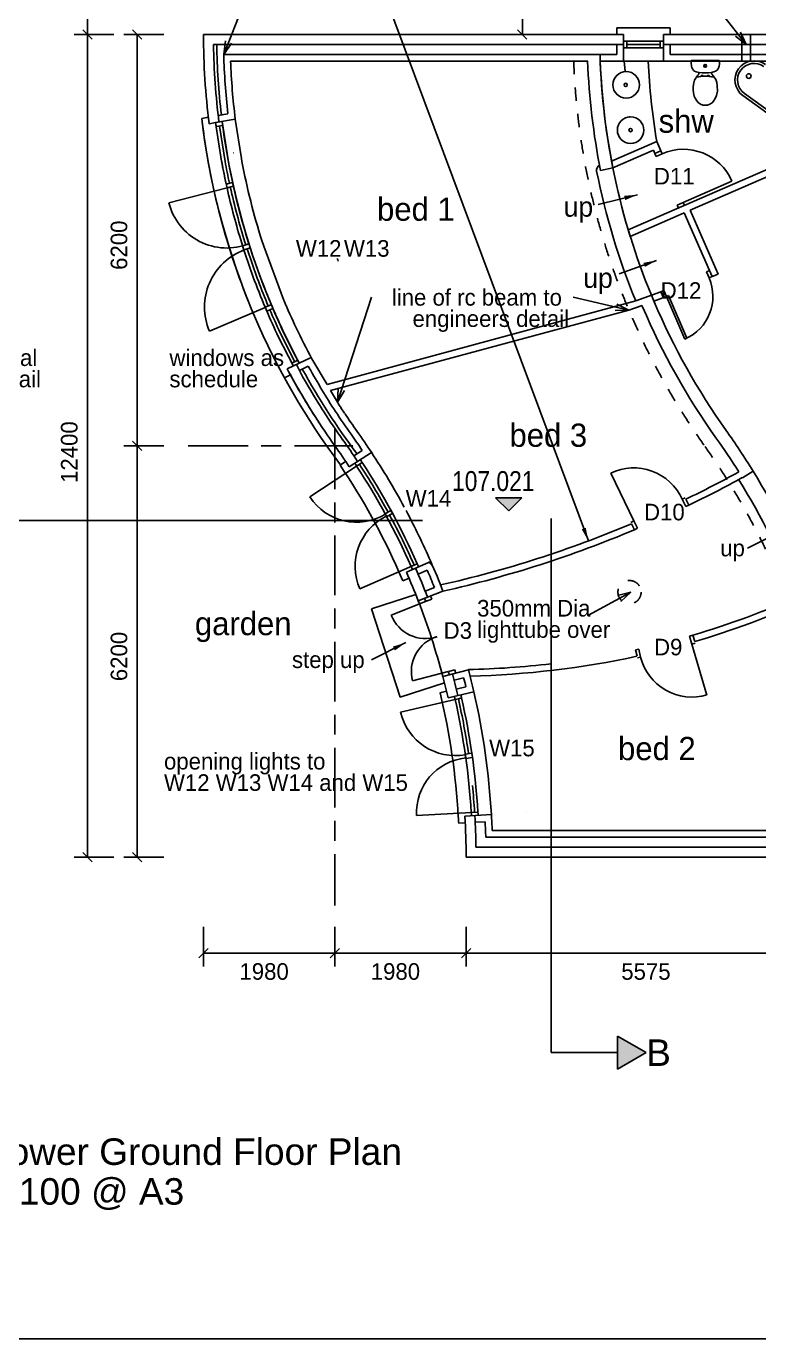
# Model space of a CAD drawing. Header units: millimetres. Extents: x -31195 to 21067, y -14865 to 15436.
# Drawn here: x -13255 to -2209, y -14865 to 4922 of the extents above; entities that cross this region are included whole.
import ezdxf

# ---------------------------------------------------------------- set-up
doc = ezdxf.new("R2010")
doc.units = ezdxf.units.MM
for name, pattern in [('CENTER', [16, 9, -2, 3, -2]), ('DOT', [16, 4, -4, 4, -4]), ('HIDDEN', [16, 2, -2, 2, -2, 2, -2, 2, -2])]:
    doc.linetypes.add(name, pattern=pattern)
for name, color, linetype, true_color in [('00_-_ELEVATIONS', 7, 'Continuous', 0xffffff), ('1', 7, 'Continuous', 0xffffff), ('NEW_LGF', 7, 'Continuous', 0xffffff), ('SANITARY', 7, 'Continuous', 0xffffff)]:
    doc.layers.add(name, color=color, linetype=linetype, true_color=true_color)
doc.styles.add('ARIAL', font='ARIAL.TTF', dxfattribs={"height": 0.2})
doc.styles.add('ARIALN', font='ARIALN.TTF', dxfattribs={"height": 0.2})
doc.dimstyles.new('ISO-25', dxfattribs={"dimtxt": 2.5, "dimasz": 2.5, "dimexe": 1.25, "dimexo": 0.625, "dimtad": 1, "dimtxsty": 'Standard', "dimcen": 2.5, "dimadec": 0, "dimazin": 0, "dimtfac": 1, "dimtmove": 0, "dimatfit": 3, "dimfxl": 1, "dimarcsym": 0})

# ---------------------------------------------------------------- blocks, each defined once
blk = doc.blocks.new('4D7E661E')
at = {"layer": '00_-_ELEVATIONS', "linetype": 'Continuous', "ltscale": 100}
blk.add_hatch(color=15, dxfattribs=at).paths.add_polyline_path([(776, 200), (1176, 200), (976, 0)])
at = {"layer": '00_-_ELEVATIONS', "color": 2, "linetype": 'Continuous', "ltscale": 100}
for p, q in [((776, 200), (976, 0)), ((1176, 200), (776, 200)), ((976, 0), (1176, 200))]:
    blk.add_line(p, q, dxfattribs=at)
at = {"layer": '00_-_ELEVATIONS', "color": 15, "linetype": 'Continuous', "ltscale": 100, "style": 'ARIALN'}
blk.add_text('107.021', height=300, rotation=359.9494, dxfattribs=at).set_placement((122, 301))
at = {"layer": '00_-_ELEVATIONS'}
blk.add_attdef('Sfb', (0, 0), '', height=1, dxfattribs=at)
blk = doc.blocks.new('0E41D009')
at = {"layer": 'NEW_LGF', "color": 1, "linetype": 'Continuous', "ltscale": 100}
blk.add_line((423, 0), (6975, 0), dxfattribs=at)
at = {"layer": 'NEW_LGF'}
blk.add_attdef('Sfb', (0, 0), '', height=1, dxfattribs=at)
blk = doc.blocks.new('FD3DCC41')
at = {"layer": 'NEW_LGF', "linetype": 'Continuous', "ltscale": 100}
for points in [[(5737, 18426), (5737, 18926), (6170, 18676)], [(1000, 126), (1000, 626), (1433, 376)]]:
    blk.add_hatch(color=15, dxfattribs=at).paths.add_polyline_path(points)
at = {"layer": 'NEW_LGF', "color": 1, "linetype": 'Continuous', "ltscale": 100}
for p, q in [((6170, 18676), (5737, 18926)), ((5737, 18926), (5737, 18426)), ((4737, 18676), (5737, 18676)), ((4737, 8398), (4737, 18676)), ((5737, 18426), (6170, 18676)), ((0, 376), (0, 8431)), ((1433, 376), (1000, 626)), ((1000, 626), (1000, 126)), ((0, 376), (1000, 376)), ((1000, 126), (1433, 376))]:
    blk.add_line(p, q, dxfattribs=at)
at = {"layer": 'NEW_LGF', "color": 15, "linetype": 'Continuous', "ltscale": 100, "style": 'ARIAL'}
for p in [(6170, 18476), (1433, 176)]:
    blk.add_text('B', height=400, rotation=359.9494, dxfattribs=at).set_placement(p)
blk = doc.blocks.new('2E69A97A')
at = {"layer": 'NEW_LGF', "color": 2, "linetype": 'Continuous', "ltscale": 100}
for p, q in [((0, 0), (27, 204)), ((120, 168), (0, 0))]:
    blk.add_line(p, q, dxfattribs=at)
at = {"layer": 'NEW_LGF'}
blk.add_attdef('Sfb', (0, 0), '', height=1, dxfattribs=at)
blk = doc.blocks.new('CE904E3C')
at = {"layer": 'NEW_LGF', "color": 2, "linetype": 'Continuous', "ltscale": 100}
for p, q in [((800, 14250), (200, 14250)), ((400, 1850), (400, 14250)), ((400, 8050), (400, 14250)), ((1550, 14250), (950, 14250)), ((1150, 11150), (1150, 14250)), ((1150, 14250), (1150, 8050)), ((1150, 11150), (1150, 8050)), ((400, 8050), (400, 1850)), ((1550, 8050), (950, 8050)), ((1550, 8050), (950, 8050)), ((1150, 4950), (1150, 8050)), ((1150, 8050), (1150, 1850)), ((1150, 4950), (1150, 1850)), ((800, 1850), (200, 1850)), ((1550, 1850), (950, 1850)), ((2150, 800), (2150, 200)), ((4130, 800), (4130, 200)), ((4130, 800), (4130, 200)), ((6110, 800), (6110, 200)), ((6110, 800), (6110, 200)), ((4130, 400), (2150, 400)), ((3140, 400), (2150, 400)), ((3140, 400), (4130, 400)), ((6110, 400), (4130, 400)), ((5120, 400), (4130, 400)), ((5120, 400), (6110, 400)), ((8898, 400), (6110, 400)), ((6110, 400), (11685, 400)), ((8898, 400), (11685, 400))]:
    blk.add_line(p, q, dxfattribs=at)
at = {"layer": 'NEW_LGF', "color": 4, "linetype": 'Continuous', "ltscale": 100}
for p, q in [((329, 14321), (471, 14179)), ((1079, 14321), (1221, 14179)), ((1221, 7979), (1079, 8121)), ((471, 1779), (329, 1921)), ((1221, 1779), (1079, 1921)), ((2079, 329), (2221, 471)), ((4201, 471), (4059, 329)), ((4059, 329), (4201, 471)), ((6181, 471), (6039, 329)), ((6039, 329), (6181, 471))]:
    blk.add_line(p, q, dxfattribs=at)
at = {"layer": 'NEW_LGF', "color": 1, "linetype": 'CENTER', "ltscale": 100}
for p, q in [((4130, 8296), (4130, 1121)), ((1921, 8050), (4403, 8050))]:
    blk.add_line(p, q, dxfattribs=at)
at = {"layer": 'NEW_LGF', "color": 3, "linetype": 'Continuous', "ltscale": 100}
for s, p in [('6200', (1000, 10702)), ('12400', (250, 7490)), ('6200', (1000, 4502))]:
    blk.add_text(s, height=250, rotation=90, dxfattribs=at).set_placement(p)
for s, p in [('1980', (2692, 0)), ('1980', (4672, 0)), ('5575', (8450, 0))]:
    blk.add_text(s, height=250, dxfattribs=at).set_placement(p)
at = {"layer": 'NEW_LGF'}
blk.add_attdef('Sfb', (0, 0), '', height=1, dxfattribs=at)
blk = doc.blocks.new('8F75C340')
at = {"layer": 'NEW_LGF', "color": 2, "linetype": 'Continuous', "ltscale": 100}
for p, q in [((0, 88), (200, 139)), ((200, 139), (47, 0))]:
    blk.add_line(p, q, dxfattribs=at)
at = {"layer": 'NEW_LGF'}
blk.add_attdef('Sfb', (0, 0), '', height=1, dxfattribs=at)
blk = doc.blocks.new('3EC2DB60')
at = {"layer": 'NEW_LGF', "color": 2, "linetype": 'Continuous', "ltscale": 100}
for p, q in [((20, 825), (40, 779)), ((40, 779), (132, 819)), ((132, 819), (112, 865)), ((360, 46), (451, 86)), ((379, 0), (360, 46)), ((451, 86), (471, 40))]:
    blk.add_line(p, q, dxfattribs=at)
at = {"layer": 'NEW_LGF', "color": 4, "linetype": 'Continuous', "ltscale": 100}
blk.add_line((1185, 405), (451, 86), dxfattribs=at)
at = {"layer": 'NEW_LGF', "color": 2, "linetype": 'Continuous', "ltscale": 100}
blk.add_arc((451, 86), 800, 23.5449, 113.5449, dxfattribs=at)
blk.add_arc((451, 86), 800, 23.5449, 113.5449, dxfattribs=at)
at = {"layer": 'NEW_LGF'}
for tag in ['PAT_NAME', 'Floor', 'Part_Number', 'Description', 'Manufacturer', 'Quantity', 'Width', 'Width_FORMULA', 'Symbol_Path', 'Opening_height', 'TYPE', 'Arch_group', 'Group', 'Sfb', 'Height', 'Ht1', 'PREFIX', 'IDENTIFIER', 'SOLID_PEN', 'CAVITY_PEN', 'OUTER_LEAF', 'CAVITY', 'INNER_LEAF', 'REVEAL', 'GABLE_ANG', 'GABLE_LEN', 'Return_type']:
    blk.add_attdef(tag, (0, 0), '', height=1, dxfattribs=at)
blk = doc.blocks.new('3E57DA46')
at = {"layer": 'NEW_LGF', "color": 2, "linetype": 'Continuous', "ltscale": 100}
for p, q in [((0, 400), (0, 500)), ((0, 500), (800, 500)), ((800, 500), (800, 400)), ((100, 300), (150, 300)), ((150, 200), (100, 200)), ((150, 300), (150, 200)), ((150, 250), (650, 250)), ((700, 300), (650, 300)), ((650, 300), (650, 200)), ((650, 200), (700, 200)), ((100, 0), (700, 0))]:
    blk.add_line(p, q, dxfattribs=at)
at = {"layer": 'NEW_LGF', "color": 1, "linetype": 'Continuous', "ltscale": 100}
for p, q in [((150, 300), (650, 300)), ((150, 200), (650, 200))]:
    blk.add_line(p, q, dxfattribs=at)
at = {"layer": 'NEW_LGF'}
for tag in ['PAT_NAME', 'Group', 'Floor', 'Sfb', 'Part_Number', 'Description', 'Manufacturer', 'Quantity', 'Width', 'Width_FORMULA', 'Height', 'Symbol_Path', 'Opening_height', 'Return_type', 'TYPE', 'PREFIX', 'IDENTIFIER', 'NUMBER', 'OUTER_LEAF', 'CAVITY', 'INNER_LEAF', 'Arch_group']:
    blk.add_attdef(tag, (0, 0), '', height=1, dxfattribs=at)
blk = doc.blocks.new('2FFCC2E1')
at = {"layer": 'NEW_LGF', "color": 4, "linetype": 'Continuous', "ltscale": 100}
for p, q in [((520, 1198), (0, 994)), ((861, 142), (321, 0))]:
    blk.add_line(p, q, dxfattribs=at)
at = {"layer": 'NEW_LGF', "color": 2, "linetype": 'Continuous', "ltscale": 100}
for p, q in [((520, 1198), (613, 1235)), ((862, 143), (959, 167))]:
    blk.add_line(p, q, dxfattribs=at)
for centre, radius, start, end in [((-9566, -2654), 10696, 14.7489, 21.1732), ((-9566, -2654), 10696, 14.7489, 21.1732), ((-8585, -2338), 9768, 21.2251, 21.5184), ((-8585, -2338), 9768, 21.2251, 21.5184), ((-8585, -2338), 9868, 21.2281, 21.5149), ((-8585, -2338), 9868, 21.2281, 21.5149), ((520, 1198), 559, 201.5184, 287.8736), ((520, 1198), 559, 201.5184, 287.8736), ((862, 139), 558, 107.8736, 194.3755), ((862, 139), 558, 107.8736, 194.3755), ((-8587, -2331), 9768, 14.3755, 14.6688), ((-8587, -2331), 9768, 14.3755, 14.6688), ((-8587, -2331), 9868, 14.3793, 14.6658), ((-8587, -2331), 9868, 14.3793, 14.6658)]:
    blk.add_arc(centre, radius, start, end, dxfattribs=at)
at = {"layer": 'NEW_LGF'}
blk.add_attdef('Sfb', (0, 0), '', height=1, dxfattribs=at)
blk = doc.blocks.new('795BAB9C')
at = {"layer": 'NEW_LGF', "color": 2, "linetype": 'HIDDEN', "ltscale": 100}
blk.add_circle((175, 175), 175, dxfattribs=at)
blk.add_arc((175, 175), 175, 0, 0, dxfattribs=at)
at = {"layer": 'NEW_LGF'}
blk.add_attdef('Sfb', (0, 0), '', height=1, dxfattribs=at)
blk = doc.blocks.new('0ABFCDF9')
at = {"layer": 'NEW_LGF', "color": 1, "linetype": 'Continuous', "ltscale": 100}
for radius, start, end in [(10596, 203.157, 205.4429), (10596, 203.157, 205.4429), (10496, 203.1595, 205.443), (10496, 203.1595, 205.443)]:
    blk.add_arc((9742, 5758), radius, start, end, dxfattribs=at)
at = {"layer": 'NEW_LGF', "color": 2, "linetype": 'Continuous', "ltscale": 100}
for radius, start, end in [(10296, 202.8866, 205.4432), (10296, 202.8866, 205.4432), (10696, 208.3413, 212.5726), (10696, 208.3413, 212.5726), (10546, 208.8846, 212.301), (10546, 208.8846, 212.301)]:
    blk.add_arc((9742, 5758), radius, start, end, dxfattribs=at)
at = {"layer": 'NEW_LGF'}
blk.add_attdef('Sfb', (0, 0), '', height=1, dxfattribs=at)
blk = doc.blocks.new('41D1A317')
at = {"layer": 'NEW_LGF', "color": 1, "linetype": 'Continuous', "ltscale": 100}
for p, q in [((21986, 21192), (20918, 18480)), ((28438, 19080), (28798, 18630)), ((26417, 10029), (27057, 10374))]:
    blk.add_line(p, q, dxfattribs=at)
at = {"layer": 'NEW_LGF', "color": 3, "linetype": 'Continuous', "ltscale": 100}
blk.add_line((28818, 11039), (29387, 11322), dxfattribs=at)
at = {"layer": 'NEW_LGF', "color": 15, "linetype": 'Continuous', "ltscale": 100}
for s, height, p in [('shw', 350, (27476, 17300)), ('bed 1', 350, (23230, 15973)), ('up', 300, (26043, 16034)), ('up', 300, (26339, 14961)), ('landscape and external', 250, (14649, 13783)), ('windows as', 250, (20099, 13783)), ('levels to separate detail', 250, (14649, 13462)), ('schedule', 250, (20099, 13462)), ('bed 3', 350, (25227, 12565)), ('up', 250, (28405, 10914)), ('garden', 350, (20483, 9725)), ('350mm Dia', 250, (24739, 10006)), ('lighttube over', 250, (24739, 9685)), ('bed 2', 350, (26864, 7841)), ('opening lights to', 250, (20017, 7700)), ('W12 W13 W14 and W15', 250, (20017, 7378))]:
    blk.add_text(s, height=height, dxfattribs=at).set_placement(p)
at = {"layer": 'NEW_LGF'}
blk.add_attdef('Sfb', (0, 0), '', height=1, dxfattribs=at)
blk = doc.blocks.new('070C3A15')
at = {"layer": 'NEW_LGF', "color": 2, "linetype": 'Continuous', "ltscale": 100}
for p, q in [((0, 0), (27, 204)), ((120, 168), (0, 0))]:
    blk.add_line(p, q, dxfattribs=at)
at = {"layer": 'NEW_LGF'}
blk.add_attdef('Sfb', (0, 0), '', height=1, dxfattribs=at)
blk = doc.blocks.new('11B1175A')
at = {"layer": 'NEW_LGF', "color": 2, "linetype": 'Continuous', "ltscale": 100}
blk.add_line((0, 0), (48, 14), dxfattribs=at)
at = {"layer": 'NEW_LGF'}
blk.add_attdef('Sfb', (0, 0), '', height=1, dxfattribs=at)
blk = doc.blocks.new('CAC6446B')
at = {"layer": 'NEW_LGF', "color": 2, "linetype": 'Continuous', "ltscale": 100}
for p, q in [((27, 1559), (111, 1613)), ((849, 46), (941, 86))]:
    blk.add_line(p, q, dxfattribs=at)
for radius, start, end in [(10796, 33.0885, 33.3539), (10796, 33.0885, 33.3539), (10846, 28.6471, 33.0885), (10846, 28.6471, 33.0885), (10896, 33.0885, 33.3539), (10896, 33.0885, 33.3539), (11096, 28.3859, 33.3539), (11096, 28.3859, 33.3539), (10846, 23.9415, 28.383), (10846, 23.9415, 28.383), (11096, 23.6762, 28.0777), (11096, 23.6762, 28.0777), (10696, 28.3056, 28.4164), (10696, 28.3056, 28.4164), (10796, 23.6762, 23.9415), (10796, 23.6762, 23.9415), (10896, 23.6762, 23.9415), (10896, 23.6762, 23.9415)]:
    blk.add_arc((-9018, -4335), radius, start, end, dxfattribs=at)
at = {"layer": 'NEW_LGF', "color": 1, "linetype": 'Continuous', "ltscale": 100}
for radius in [10896, 10896, 10796, 10796]:
    blk.add_arc((-9018, -4335), radius, 23.9415, 33.0885, dxfattribs=at)
at = {"layer": 'NEW_LGF'}
blk.add_attdef('Sfb', (0, 0), '', height=1, dxfattribs=at)
blk = doc.blocks.new('7B7AF237')
at = {"layer": '1', "color": 9, "linetype": 'Continuous', "ltscale": 100}
for p, q in [((1973, 8780), (1973, 7687)), ((800, 8393), (200, 8393)), ((400, 4196), (400, 8393)), ((400, 8393), (400, 0)), ((1348, 8393), (2609, 8393)), ((1973, 7793), (1973, 7193)), ((2150, 6993), (2150, 7593)), ((1690, 7393), (1973, 7393)), ((2150, 7393), (1973, 7393)), ((2433, 7393), (2150, 7393)), ((400, 4196), (400, 0)), ((2150, 3718), (2150, 4318)), ((5958, 3718), (5958, 4318)), ((5958, 4118), (2150, 4118)), ((4054, 4118), (2150, 4118)), ((4054, 4118), (5958, 4118)), ((6558, 3118), (7158, 3118)), ((6958, 0), (6958, 3118)), ((6958, 1559), (6958, 3118)), ((6958, 1559), (6958, 0)), ((6558, 0), (7158, 0)), ((800, 0), (200, 0))]:
    blk.add_line(p, q, dxfattribs=at)
at = {"layer": '1', "color": 4, "linetype": 'Continuous', "ltscale": 100}
for p, q in [((329, 8464), (471, 8322)), ((2044, 7464), (1902, 7322)), ((2079, 7322), (2221, 7464)), ((2079, 4047), (2221, 4188)), ((6028, 4188), (5887, 4047)), ((6887, 3188), (7028, 3047)), ((471, -71), (329, 71)), ((7028, -71), (6887, 71))]:
    blk.add_line(p, q, dxfattribs=at)
at = {"layer": '1', "color": 9, "linetype": 'Continuous', "ltscale": 100}
for s, p in [('R17107', (607, 8518)), ('177', (1220, 7518)), ('3808', (3606, 4268))]:
    blk.add_text(s, height=250, dxfattribs=at).set_placement(p)
for s, p in [('8393', (250, 3748)), ('3118', (7358, 1686))]:
    blk.add_text(s, height=250, rotation=90, dxfattribs=at).set_placement(p)
blk = doc.blocks.new('3A1BD571')
at = {"layer": 'NEW_LGF', "color": 2, "linetype": 'Continuous', "ltscale": 100}
for radius in [11096, 11096, 10846, 10846]:
    blk.add_arc((-9235, -3934), radius, 21.2685, 31.6241, dxfattribs=at)
at = {"layer": 'NEW_LGF'}
blk.add_attdef('Sfb', (0, 0), '', height=1, dxfattribs=at)
blk = doc.blocks.new('9B850846')
at = {"layer": 'NEW_LGF', "color": 2, "linetype": 'Continuous', "ltscale": 100}
for centre, radius, start, end in [((85, 1971), 85, 118.1453, 191.263), ((85, 1971), 85, 118.1453, 191.263), ((10345, 4014), 10546, 191.263, 202.3748), ((10345, 4014), 10546, 191.263, 202.3748)]:
    blk.add_arc(centre, radius, start, end, dxfattribs=at)
at = {"layer": 'NEW_LGF'}
blk.add_attdef('Sfb', (0, 0), '', height=1, dxfattribs=at)
blk = doc.blocks.new('D499FC7E')
at = {"layer": 'NEW_LGF', "color": 2, "linetype": 'Continuous', "ltscale": 100}
for centre, radius, start, end in [((10496, 2675), 10596, 187.8755, 187.9483), ((10496, 2675), 10596, 187.8755, 187.9483), ((10423, 3131), 10546, 190.4475, 192.2679), ((10423, 3131), 10546, 190.4475, 192.2679), ((10423, 3131), 10296, 190.7257, 197.5423), ((10423, 3131), 10296, 190.7257, 197.5423), ((10423, 3131), 10546, 192.5941, 197.2706), ((10423, 3131), 10546, 192.5941, 197.2706)]:
    blk.add_arc(centre, radius, start, end, dxfattribs=at)
at = {"layer": 'NEW_LGF', "color": 1, "linetype": 'Continuous', "ltscale": 100}
for radius, start, end in [(10596, 190.3746, 190.4474), (10596, 190.3746, 190.4474), (10596, 190.7178, 192.6023), (10596, 190.7178, 192.6023), (10496, 190.7204, 193.9518), (10496, 190.7204, 193.9518), (10496, 194.2715, 195.3106), (10496, 194.2715, 195.3106), (10496, 195.584, 197.2693), (10496, 195.584, 197.2693)]:
    blk.add_arc((10423, 3131), radius, start, end, dxfattribs=at)
at = {"layer": 'NEW_LGF'}
blk.add_attdef('Sfb', (0, 0), '', height=1, dxfattribs=at)
blk = doc.blocks.new('5E9255C3')
at = {"layer": 'NEW_LGF', "color": 2, "linetype": 'Continuous', "ltscale": 100}
for p, q in [((60, 1764), (109, 1775)), ((255, 50), (354, 56))]:
    blk.add_line(p, q, dxfattribs=at)
for radius, start, end in [(10796, 12.7062, 12.9715), (10796, 12.7062, 12.9715), (10896, 12.7086, 12.9715), (10896, 12.7086, 12.9715), (11096, 3.3024, 12.9715), (11096, 3.3024, 12.9715), (10846, 8.2673, 12.7074), (10846, 8.2673, 12.7074), (10846, 3.5678, 5.7119), (10846, 3.5678, 5.7119), (10796, 3.3024, 3.5678), (10796, 3.3024, 3.5678), (10896, 3.3024, 3.5678), (10896, 3.3024, 3.5678)]:
    blk.add_arc((-10521, -622), radius, start, end, dxfattribs=at)
at = {"layer": 'NEW_LGF', "color": 1, "linetype": 'Continuous', "ltscale": 100}
for radius, end in [(10796, 12.7062), (10796, 12.7062), (10896, 12.7086), (10896, 12.7086)]:
    blk.add_arc((-10521, -622), radius, 3.5678, end, dxfattribs=at)
at = {"layer": 'NEW_LGF'}
blk.add_attdef('Sfb', (0, 0), '', height=1, dxfattribs=at)
blk = doc.blocks.new('065FBD8F')
at = {"layer": '1', "color": 2, "linetype": 'Continuous', "ltscale": 100}
for p, q in [((30, 9827), (5705, 9827)), ((305, 8211), (297, 8260)), ((365, 6955), (351, 6996)), ((604, 7024), (637, 6936)), ((535, 6455), (385, 6897)), ((535, 6455), (553, 6408)), ((933, 6131), (936, 6123)), ((1188, 5033), (1126, 5151)), ((1306, 5130), (1320, 5104))]:
    blk.add_line(p, q, dxfattribs=at)
at = {"layer": '1', "color": 4, "linetype": 'Continuous', "ltscale": 100}
for p, q in [((1, 8206), (1, 8206)), ((6522, 6097), (6480, 6198)), ((1360, 5239), (1589, 4849)), ((1642, 4759), (1745, 4584)), ((1799, 4500), (1854, 4417))]:
    blk.add_line(p, q, dxfattribs=at)
at = {"layer": '1', "color": 1, "linetype": 'Continuous', "ltscale": 100}
for p, q in [((298, 7356), (311, 7307)), ((318, 6941), (318, 6941)), ((341, 6880), (340, 6880)), ((679, 5960), (657, 6019))]:
    blk.add_line(p, q, dxfattribs=at)
at = {"layer": '1', "color": 3, "linetype": 'Continuous', "ltscale": 100}
for p, q in [((1589, 4849), (6245, 6113)), ((1642, 4759), (6141, 5971)), ((1745, 4584), (1745, 4584))]:
    blk.add_line(p, q, dxfattribs=at)
at = {"layer": '1', "color": 4, "linetype": 'Continuous', "ltscale": 100}
for centre, radius, start, end in [((15997, 10127), 10296, 181.6678, 202.434), ((15997, 10127), 10296, 181.6678, 202.434), ((15997, 10127), 10296, 202.9811, 203.0431), ((15997, 10127), 10296, 202.9811, 203.0431), ((15997, 10127), 10296, 203.0431, 215.4241), ((15997, 10127), 10296, 203.0431, 215.4241), ((10422, 10127), 10296, 205.4432, 208.3415), ((10422, 10127), 10296, 205.4432, 208.3415), ((10422, 10127), 10696, 208.1222, 212.5726), ((10422, 10127), 10696, 208.1222, 212.5726), ((10422, 10127), 10696, 208.1222, 212.5726), ((10422, 10127), 10696, 208.1222, 212.5726)]:
    blk.add_arc(centre, radius, start, end, dxfattribs=at)
at = {"layer": '1', "color": 1, "linetype": 'Continuous', "ltscale": 100}
for radius, start, end in [(10596, 190.4111, 190.7178), (10596, 190.4111, 190.7178), (10496, 190.4475, 190.7204), (10496, 190.4475, 190.7204), (10496, 190.7204, 201.1682), (10496, 190.7204, 201.1682), (10496, 201.4002, 205.443), (10496, 201.4002, 205.443)]:
    blk.add_arc((10422, 10127), radius, start, end, dxfattribs=at)
at = {"layer": '1', "color": 2, "linetype": 'Continuous', "ltscale": 100}
for radius, start, end in [(10546, 200.6474, 202.8274), (10546, 200.6474, 202.8274), (10546, 203.1665, 205.1713), (10546, 203.1665, 205.1713), (10396, 208.8925, 213.1238), (10396, 208.8925, 213.1238)]:
    blk.add_arc((10422, 10127), radius, start, end, dxfattribs=at)
blk = doc.blocks.new('0AA0A992')
at = {"layer": 'NEW_LGF', "color": 1, "linetype": 'Continuous', "ltscale": 100}
blk.add_line((0, 0), (42045, 0), dxfattribs=at)
at = {"layer": 'NEW_LGF', "color": 15, "linetype": 'Continuous', "ltscale": 100, "style": 'ARIAL'}
for s, p in [('Lower Ground Floor Plan', (7190, 2621)), ('1:100 @ A3', (7190, 2021))]:
    blk.add_text(s, height=400, dxfattribs=at).set_placement(p)
at = {"layer": 'NEW_LGF'}
blk.add_attdef('Sfb', (0, 0), '', height=1, dxfattribs=at)
blk = doc.blocks.new('B33C3899')
at = {"layer": 'NEW_LGF', "color": 3, "linetype": 'Continuous', "ltscale": 100}
for p, q in [((5138, 2816), (5230, 2856)), ((5321, 2896), (5741, 1933)), ((7102, 2690), (7122, 2644)), ((5609, 1985), (5609, 1985)), ((5609, 1985), (5649, 1893)), ((5649, 1893), (5741, 1933)), ((4500, 1529), (4876, 1665)), ((4773, 1523), (4962, 1592)), ((4876, 1665), (4916, 1573)), ((4396, 1387), (4595, 1459))]:
    blk.add_line(p, q, dxfattribs=at)
at = {"layer": 'NEW_LGF', "color": 1, "linetype": 'Continuous', "ltscale": 100}
for p, q in [((7085, 2420), (7125, 2377)), ((513, 1582), (0, 0)), ((3556, 1582), (4396, 1387))]:
    blk.add_line(p, q, dxfattribs=at)
at = {"layer": 'NEW_LGF', "color": 4, "linetype": 'Continuous', "ltscale": 100}
blk.add_line((4603, 1437), (4595, 1459), dxfattribs=at)
blk = doc.blocks.new('597AC8EB')
at = {"layer": 'NEW_LGF', "color": 3, "linetype": 'Continuous', "ltscale": 100}
for p, q in [((733, 1033), (688, 1013)), ((688, 1013), (728, 921)), ((728, 921), (773, 941)), ((0, 713), (46, 733)), ((86, 642), (40, 622)), ((46, 733), (86, 642))]:
    blk.add_line(p, q, dxfattribs=at)
at = {"layer": 'NEW_LGF', "color": 2, "linetype": 'Continuous', "ltscale": 100}
for p, q in [((115, 655), (86, 642)), ((86, 642), (365, 0)), ((395, 13), (115, 655)), ((365, 0), (395, 13))]:
    blk.add_line(p, q, dxfattribs=at)
at = {"layer": 'NEW_LGF', "color": 1, "linetype": 'Continuous', "ltscale": 100}
blk.add_arc((86, 642), 700, 293.5449, 23.5449, dxfattribs=at)
blk.add_arc((86, 642), 700, 293.5449, 23.5449, dxfattribs=at)
at = {"layer": 'NEW_LGF'}
for tag in ['PAT_NAME', 'Floor', 'Part_Number', 'Description', 'Manufacturer', 'Quantity', 'Width', 'Width_FORMULA', 'Symbol_Path', 'Opening_height', 'TYPE', 'Arch_group', 'Group', 'Sfb', 'Height', 'Ht1', 'PREFIX', 'IDENTIFIER', 'SOLID_PEN', 'CAVITY_PEN', 'OUTER_LEAF', 'CAVITY', 'INNER_LEAF', 'REVEAL', 'GABLE_ANG', 'GABLE_LEN', 'Return_type']:
    blk.add_attdef(tag, (0, 0), '', height=1, dxfattribs=at)
blk = doc.blocks.new('A4844789')
at = {"layer": '1', "color": 2, "linetype": 'Continuous', "ltscale": 100}
for p, q in [((666, 1546), (0, 1331)), ((0, 1331), (431, 0)), ((431, 0), (1097, 216))]:
    blk.add_line(p, q, dxfattribs=at)
blk = doc.blocks.new('BD8DD4A7')
at = {"layer": 'NEW_LGF', "color": 2, "linetype": 'Continuous', "ltscale": 100}
for p, q in [((864, 935), (816, 921)), ((816, 921), (851, 801)), ((851, 801), (899, 815)), ((0, 714), (49, 724)), ((76, 602), (27, 592)), ((49, 724), (76, 602))]:
    blk.add_line(p, q, dxfattribs=at)
at = {"layer": 'NEW_LGF', "color": 4, "linetype": 'Continuous', "ltscale": 100}
blk.add_line((851, 801), (1077, 32), dxfattribs=at)
at = {"layer": 'NEW_LGF', "color": 2, "linetype": 'Continuous', "ltscale": 100}
blk.add_arc((851, 801), 801, 194.3393, 286.3536, dxfattribs=at)
blk.add_arc((851, 801), 801, 194.3393, 286.3536, dxfattribs=at)
at = {"layer": 'NEW_LGF'}
blk.add_attdef('Sfb', (0, 0), '', height=1, dxfattribs=at)
blk = doc.blocks.new('23F1C97A')
at = {"layer": '1', "color": 1, "linetype": 'Continuous', "ltscale": 100}
for p, q in [((6371, 11489), (6384, 11330)), ((8160, 10969), (8860, 10463)), ((8884, 10496), (8183, 11002)), ((99, 10642), (0, 10624)), ((6441, 10647), (6441, 10644)), ((2169, 5453), (2085, 5399)), ((2973, 3791), (3033, 3653)), ((3033, 3653), (3125, 3693)), ((3592, 1965), (3690, 1988)), ((3873, 0), (3973, 6))]:
    blk.add_line(p, q, dxfattribs=at)
at = {"layer": '1', "color": 2, "linetype": 'Continuous', "ltscale": 100}
for p, q in [((266, 10510), (218, 10501)), ((550, 9301), (535, 9358)), ((949, 8059), (934, 8099)), ((1629, 4918), (2335, 5383)), ((2852, 4713), (2764, 4665)), ((2764, 4665), (2788, 4621)), ((2788, 4621), (2876, 4669)), ((2383, 3532), (3248, 3911)), ((2999, 1675), (3822, 1862)), ((4072, 1056), (3973, 1042)), ((3973, 1042), (3983, 976)), ((3983, 976), (4082, 990)), ((4082, 990), (4072, 1056)), ((4065, 162), (3239, 114))]:
    blk.add_line(p, q, dxfattribs=at)
at = {"layer": '1', "color": 1, "linetype": 'Continuous', "ltscale": 100}
for centre, radius in [((6400, 11131), 200), ((8248, 11263), 35), ((6392, 11130), 25), ((6467, 10448), 200), ((6467, 10448), 25)]:
    blk.add_circle(centre, radius, dxfattribs=at)
for centre, radius, start, end in [((16297, 11889), 9572, 182.3929, 189.7025), ((16297, 11889), 9572, 182.3929, 189.7025), ((8329, 11204), 290, 54.1623, 234.1623), ((8329, 11204), 290, 54.1623, 234.1623), ((6400, 11131), 200, 0, 0), ((8329, 11204), 250, 54.1623, 234.1623), ((8329, 11204), 250, 54.1623, 234.1623), ((8248, 11263), 35, 0, 0), ((6392, 11130), 25, 0, 0), ((10722, 11889), 10796, 186.7298, 201.9087), ((10722, 11889), 10796, 186.7298, 201.9087), ((6467, 10448), 200, 0, 0), ((6503, 10454), 200, 103.5279, 108.1287), ((6503, 10454), 200, 103.5279, 108.1287), ((6467, 10448), 25, 0, 0), ((6503, 10454), 200, 268.5455, 273.2098), ((6503, 10454), 200, 268.5455, 273.2098), ((-6710, -511), 10596, 23.949, 33.8946), ((-6710, -511), 10596, 23.949, 33.8946), ((-6710, -511), 10596, 3.3024, 13.5122), ((-6710, -511), 10596, 3.3024, 13.5122), ((-6710, -511), 10596, 2.7617, 3.3024), ((-6710, -511), 10596, 2.7617, 3.3024)]:
    blk.add_arc(centre, radius, start, end, dxfattribs=at)
at = {"layer": '1', "color": 2, "linetype": 'Continuous', "ltscale": 100}
for centre, radius, start, end in [((852, 8068), 1271, 18.6718, 20.4333), ((852, 8068), 1271, 18.6718, 20.4333), ((2335, 5383), 845, 213.3853, 300.8457), ((2335, 5383), 845, 213.3853, 300.8457), ((3157, 3871), 845, 116.1843, 203.6448), ((3157, 3871), 845, 116.1843, 203.6448), ((2335, 5383), 845, 306.9538, 307.6631), ((2335, 5383), 845, 306.9538, 307.6631), ((-6710, -511), 10896, 28.3836, 28.6465), ((-6710, -511), 10896, 28.3836, 28.6465), ((3157, 3871), 845, 109.3669, 110.0762), ((3157, 3871), 845, 109.3669, 110.0762), ((3822, 1862), 844, 192.8074, 280.4531), ((3822, 1862), 844, 192.8074, 280.4531), ((3822, 1862), 844, 287.2786, 287.4662), ((3822, 1862), 844, 287.2786, 287.4662), ((4065, 161), 827, 95.7628, 183.2703), ((4065, 161), 827, 95.7628, 183.2703), ((4065, 161), 827, 359.8362, 0), ((4065, 161), 827, 359.8362, 0)]:
    blk.add_arc(centre, radius, start, end, dxfattribs=at)
blk = doc.blocks.new('7D51515F')
at = {"layer": '1', "color": 4, "linetype": 'Continuous', "ltscale": 100}
for p, q in [((98, 3737), (394, 3791)), ((0, 3718), (98, 3737)), ((1178, 23), (1539, 195))]:
    blk.add_line(p, q, dxfattribs=at)
at = {"layer": '1', "color": 2, "linetype": 'Continuous', "ltscale": 100}
for p, q in [((136, 3845), (284, 3872)), ((394, 3791), (487, 3198)), ((155, 3686), (240, 3152)), ((1066, 579), (1290, 132)), ((1362, 0), (1495, 68))]:
    blk.add_line(p, q, dxfattribs=at)
at = {"layer": '1', "color": 1, "linetype": 'Continuous', "ltscale": 100}
for p, q in [((197, 3755), (98, 3737)), ((98, 3737), (197, 3755)), ((197, 3755), (98, 3737)), ((98, 3737), (197, 3755)), ((98, 3737), (188, 3157)), ((206, 3695), (106, 3677)), ((197, 3755), (298, 3112)), ((206, 3695), (197, 3755)), ((197, 3755), (197, 3755)), ((197, 3755), (197, 3755)), ((1043, 513), (1272, 68)), ((1133, 556), (1358, 109)), ((1336, 154), (1245, 110)), ((1358, 109), (1336, 154)), ((1336, 154), (1358, 109)), ((1358, 109), (1336, 154))]:
    blk.add_line(p, q, dxfattribs=at)
blk = doc.blocks.new('DCF4A2BF')
at = {"layer": 'NEW_LGF', "color": 2, "linetype": 'Continuous', "ltscale": 100}
for p, q in [((164, 0), (0, 125)), ((78, 187), (164, 0))]:
    blk.add_line(p, q, dxfattribs=at)
at = {"layer": 'NEW_LGF'}
blk.add_attdef('Sfb', (0, 0), '', height=1, dxfattribs=at)
blk = doc.blocks.new('4353EEC5')
at = {"layer": 'NEW_LGF', "color": 4, "linetype": 'Continuous', "ltscale": 100}
blk.add_line((349, 134), (0, 855), dxfattribs=at)
at = {"layer": 'NEW_LGF', "color": 2, "linetype": 'Continuous', "ltscale": 100}
for p, q in [((1124, 483), (1079, 461)), ((1079, 461), (1134, 349)), ((1134, 349), (1179, 371)), ((304, 112), (349, 134)), ((349, 134), (403, 22)), ((403, 22), (358, 0))]:
    blk.add_line(p, q, dxfattribs=at)
blk.add_arc((349, 134), 800, 24.1302, 115.8237, dxfattribs=at)
blk.add_arc((349, 134), 800, 24.1302, 115.8237, dxfattribs=at)
at = {"layer": 'NEW_LGF'}
blk.add_attdef('Sfb', (0, 0), '', height=1, dxfattribs=at)
blk = doc.blocks.new('8538D285')
at = {"layer": 'NEW_LGF', "color": 2, "linetype": 'Continuous', "ltscale": 100}
for p, q in [((206, 4), (0, 0)), ((23, 97), (206, 4))]:
    blk.add_line(p, q, dxfattribs=at)
blk = doc.blocks.new('77E4BD45')
at = {"layer": 'NEW_LGF', "color": 2, "linetype": 'Continuous', "ltscale": 100}
for p, q in [((0, 0), (14, 206)), ((109, 175), (0, 0))]:
    blk.add_line(p, q, dxfattribs=at)
blk = doc.blocks.new('B49CC0A7')
at = {"layer": '1', "color": 2, "linetype": 'DOT', "ltscale": 100}
for p, q in [((0, 400), (0, 0)), ((240, 400), (130, 400)), ((130, 400), (130, 0))]:
    blk.add_line(p, q, dxfattribs=at)
blk = doc.blocks.new('E3600B2T00000')
at = {"layer": 'SANITARY', "color": 1, "linetype": 'Continuous', "ltscale": 100}
for p, q in [((0, 667), (2, 670)), ((0, 662), (0, 667)), ((1, 635), (0, 662)), ((5, 597), (1, 635)), ((2, 670), (4, 673)), ((4, 673), (7, 675)), ((12, 565), (5, 597)), ((7, 675), (10, 675)), ((10, 675), (419, 675)), ((419, 675), (421, 675)), ((421, 675), (424, 674)), ((427, 620), (423, 588)), ((424, 674), (425, 673)), ((425, 673), (427, 672)), ((427, 672), (428, 670)), ((429, 649), (427, 620)), ((428, 670), (428, 668)), ((428, 668), (429, 666)), ((429, 666), (429, 664)), ((429, 664), (429, 649)), ((25, 542), (12, 565)), ((39, 526), (25, 542)), ((54, 515), (39, 526)), ((76, 505), (54, 515)), ((54, 379), (70, 410)), ((70, 410), (81, 427)), ((98, 500), (76, 505)), ((81, 427), (91, 441)), ((91, 441), (103, 455)), ((120, 495), (98, 500)), ((103, 455), (113, 465)), ((113, 465), (116, 471)), ((116, 471), (118, 475)), ((118, 475), (119, 480)), ((119, 480), (120, 495)), ((152, 435), (152, 445)), ((154, 447), (165, 447)), ((167, 445), (167, 436)), ((168, 436), (168, 445)), ((170, 447), (181, 447)), ((183, 445), (183, 437)), ((245, 445), (245, 437)), ((258, 447), (247, 447)), ((260, 436), (260, 445)), ((261, 445), (261, 436)), ((274, 447), (263, 447)), ((276, 435), (276, 445)), ((324, 498), (309, 495)), ((309, 495), (310, 481)), ((310, 481), (311, 474)), ((311, 474), (314, 468)), ((314, 468), (319, 462)), ((319, 462), (333, 446)), ((346, 503), (324, 498)), ((333, 446), (350, 425)), ((371, 513), (346, 503)), ((350, 425), (372, 386)), ((393, 529), (371, 513)), ((410, 551), (393, 529)), ((423, 588), (410, 551)), ((32, 285), (40, 336)), ((32, 234), (32, 285)), ((35, 189), (32, 234)), ((40, 336), (54, 379)), ((372, 386), (388, 343)), ((397, 213), (385, 148)), ((388, 343), (396, 294)), ((396, 294), (397, 213)), ((47, 139), (35, 189)), ((62, 105), (47, 139)), ((86, 67), (62, 105)), ((109, 41), (86, 67)), ((144, 17), (109, 41)), ((179, 4), (144, 17)), ((215, 0), (179, 4)), ((247, 4), (215, 0)), ((285, 17), (247, 4)), ((317, 39), (285, 17)), ((339, 62), (317, 39)), ((365, 102), (339, 62)), ((385, 148), (365, 102))]:
    blk.add_line(p, q, dxfattribs=at)
for radius in [21.4, 16]:
    blk.add_circle((214, 594), radius, dxfattribs=at)
for centre, radius, start, end in [((214, 594), 21.4, 0, 0), ((214, 594), 16, 0, 0), ((91, 398), 27, 101.379, 120.2097), ((91, 398), 27, 101.379, 120.2097), ((214, -212), 650, 78.621, 101.379), ((214, -212), 650, 78.621, 101.379), ((214, 1037), 550, 260.0921, 279.9079), ((214, 1037), 550, 260.0921, 279.9079), ((154, 445), 2, 90, 180), ((154, 445), 2, 90, 180), ((165, 445), 2, 0, 90), ((165, 445), 2, 0, 90), ((170, 445), 2, 90, 180), ((170, 445), 2, 90, 180), ((181, 445), 2, 0, 90), ((181, 445), 2, 0, 90), ((247, 445), 2, 90, 180), ((247, 445), 2, 90, 180), ((258, 445), 2, 0, 90), ((258, 445), 2, 0, 90), ((263, 445), 2, 90, 180), ((263, 445), 2, 90, 180), ((274, 445), 2, 0, 90), ((274, 445), 2, 0, 90), ((337, 398), 27, 56.4908, 78.621), ((337, 398), 27, 56.4908, 78.621)]:
    blk.add_arc(centre, radius, start, end, dxfattribs=at)
at = {"layer": 'SANITARY'}
for tag in ['PAT_NAME', 'Part_Number', 'Description', 'Manufacturer', 'Quantity', 'Symbol_Description']:
    blk.add_attdef(tag, (0, 0), '', height=1, dxfattribs=at)
blk = doc.blocks.new('597AC8EB00001')
at = {"layer": 'NEW_LGF', "color": 3, "linetype": 'Continuous', "ltscale": 100}
for p, q in [((733, 1033), (688, 1013)), ((688, 1013), (728, 921)), ((728, 921), (773, 941)), ((0, 713), (46, 733)), ((86, 642), (40, 622)), ((46, 733), (86, 642))]:
    blk.add_line(p, q, dxfattribs=at)
at = {"layer": 'NEW_LGF', "color": 2, "linetype": 'Continuous', "ltscale": 100}
for p, q in [((115, 655), (86, 642)), ((86, 642), (365, 0)), ((395, 13), (115, 655)), ((365, 0), (395, 13))]:
    blk.add_line(p, q, dxfattribs=at)
at = {"layer": 'NEW_LGF', "color": 1, "linetype": 'Continuous', "ltscale": 100}
blk.add_arc((86, 642), 700, 293.5449, 23.5449, dxfattribs=at)
blk.add_arc((86, 642), 700, 293.5449, 23.5449, dxfattribs=at)
at = {"layer": 'NEW_LGF'}
for tag in ['PAT_NAME', 'Floor', 'Part_Number', 'Description', 'Manufacturer', 'Quantity', 'Width', 'Width_FORMULA', 'Symbol_Path', 'Opening_height', 'TYPE', 'Arch_group', 'Group', 'Sfb', 'Height', 'Ht1', 'PREFIX', 'IDENTIFIER', 'SOLID_PEN', 'CAVITY_PEN', 'OUTER_LEAF', 'CAVITY', 'INNER_LEAF', 'REVEAL', 'GABLE_ANG', 'GABLE_LEN', 'Return_type']:
    blk.add_attdef(tag, (0, 0), '', height=1, dxfattribs=at)
blk = doc.blocks.new('E3600B2T00003')
at = {"layer": 'SANITARY', "color": 1, "linetype": 'Continuous', "ltscale": 100}
for p, q in [((0, 667), (2, 670)), ((0, 662), (0, 667)), ((1, 635), (0, 662)), ((5, 597), (1, 635)), ((2, 670), (4, 673)), ((4, 673), (7, 675)), ((12, 565), (5, 597)), ((7, 675), (10, 675)), ((10, 675), (419, 675)), ((419, 675), (421, 675)), ((421, 675), (424, 674)), ((427, 620), (423, 588)), ((424, 674), (425, 673)), ((425, 673), (427, 672)), ((427, 672), (428, 670)), ((429, 649), (427, 620)), ((428, 670), (428, 668)), ((428, 668), (429, 666)), ((429, 666), (429, 664)), ((429, 664), (429, 649)), ((25, 542), (12, 565)), ((39, 526), (25, 542)), ((54, 515), (39, 526)), ((76, 505), (54, 515)), ((54, 379), (70, 410)), ((70, 410), (81, 427)), ((98, 500), (76, 505)), ((81, 427), (91, 441)), ((91, 441), (103, 455)), ((120, 495), (98, 500)), ((103, 455), (113, 465)), ((113, 465), (116, 471)), ((116, 471), (118, 475)), ((118, 475), (119, 480)), ((119, 480), (120, 495)), ((152, 435), (152, 445)), ((154, 447), (165, 447)), ((167, 445), (167, 436)), ((168, 436), (168, 445)), ((170, 447), (181, 447)), ((183, 445), (183, 437)), ((245, 445), (245, 437)), ((258, 447), (247, 447)), ((260, 436), (260, 445)), ((261, 445), (261, 436)), ((274, 447), (263, 447)), ((276, 435), (276, 445)), ((324, 498), (309, 495)), ((309, 495), (310, 481)), ((310, 481), (311, 474)), ((311, 474), (314, 468)), ((314, 468), (319, 462)), ((319, 462), (333, 446)), ((346, 503), (324, 498)), ((333, 446), (350, 425)), ((371, 513), (346, 503)), ((350, 425), (372, 386)), ((393, 529), (371, 513)), ((410, 551), (393, 529)), ((423, 588), (410, 551)), ((32, 285), (40, 336)), ((32, 234), (32, 285)), ((35, 189), (32, 234)), ((40, 336), (54, 379)), ((372, 386), (388, 343)), ((397, 213), (385, 148)), ((388, 343), (396, 294)), ((396, 294), (397, 213)), ((47, 139), (35, 189)), ((62, 105), (47, 139)), ((86, 67), (62, 105)), ((109, 41), (86, 67)), ((144, 17), (109, 41)), ((179, 4), (144, 17)), ((215, 0), (179, 4)), ((247, 4), (215, 0)), ((285, 17), (247, 4)), ((317, 39), (285, 17)), ((339, 62), (317, 39)), ((365, 102), (339, 62)), ((385, 148), (365, 102))]:
    blk.add_line(p, q, dxfattribs=at)
for radius in [21.4, 16]:
    blk.add_circle((214, 594), radius, dxfattribs=at)
for centre, radius, start, end in [((214, 594), 21.4, 0, 0), ((214, 594), 16, 0, 0), ((91, 398), 27, 101.379, 120.2097), ((91, 398), 27, 101.379, 120.2097), ((214, -212), 650, 78.621, 101.379), ((214, -212), 650, 78.621, 101.379), ((214, 1037), 550, 260.0921, 279.9079), ((214, 1037), 550, 260.0921, 279.9079), ((154, 445), 2, 90, 180), ((154, 445), 2, 90, 180), ((165, 445), 2, 0, 90), ((165, 445), 2, 0, 90), ((170, 445), 2, 90, 180), ((170, 445), 2, 90, 180), ((181, 445), 2, 0, 90), ((181, 445), 2, 0, 90), ((247, 445), 2, 90, 180), ((247, 445), 2, 90, 180), ((258, 445), 2, 0, 90), ((258, 445), 2, 0, 90), ((263, 445), 2, 90, 180), ((263, 445), 2, 90, 180), ((274, 445), 2, 0, 90), ((274, 445), 2, 0, 90), ((337, 398), 27, 56.4908, 78.621), ((337, 398), 27, 56.4908, 78.621)]:
    blk.add_arc(centre, radius, start, end, dxfattribs=at)
at = {"layer": 'SANITARY'}
for tag in ['PAT_NAME', 'Part_Number', 'Description', 'Manufacturer', 'Quantity', 'Symbol_Description']:
    blk.add_attdef(tag, (0, 0), '', height=1, dxfattribs=at)
blk = doc.blocks.new('061C2087')
at = {"layer": 'NEW_LGF', "color": 4, "linetype": 'Continuous', "ltscale": 100}
for p, q in [((0, 13536), (6335, 13536)), ((6335, 13536), (6335, 13136)), ((9785, 13536), (6935, 13536)), ((6935, 13536), (6935, 13136)), ((5793, 13136), (408, 13136)), ((6335, 13136), (5983, 13136)), ((9785, 13136), (6935, 13136)), ((6173, 11525), (5987, 11488)), ((6798, 9506), (6797, 9506)), ((2198, 7017), (2532, 7237)), ((8126, 6855), (8287, 6955)), ((7275, 6531), (7318, 6441)), ((3060, 5432), (3426, 5592)), ((3238, 5000), (3611, 5144)), ((7408, 4385), (7380, 4481)), ((3994, 3961), (3608, 3860)), ((3687, 3537), (4077, 3627)), ((3942, 1753), (4342, 1776)), ((9738, 1536), (4353, 1536)), ((10386, 1136), (3960, 1136))]:
    blk.add_line(p, q, dxfattribs=at)
at = {"layer": 'NEW_LGF', "color": 2, "linetype": 'Continuous', "ltscale": 100}
for p, q in [((6335, 13386), (151, 13386)), ((6235, 13386), (6235, 13236)), ((9785, 13386), (6935, 13386)), ((7035, 13386), (7035, 13236)), ((6235, 13236), (5979, 13236)), ((9685, 13236), (7035, 13236)), ((454, 11754), (458, 11754)), ((2268, 7183), (2393, 7267)), ((3237, 5400), (3375, 5459)), ((3341, 5147), (3481, 5201)), ((3923, 3839), (3778, 3801)), ((3957, 3702), (3811, 3667)), ((4097, 1662), (4247, 1669)), ((10386, 1436), (4256, 1436)), ((10386, 1286), (4109, 1286))]:
    blk.add_line(p, q, dxfattribs=at)
at = {"layer": 'NEW_LGF', "color": 3, "linetype": 'Continuous', "ltscale": 100}
for p, q in [((6836, 11923), (6154, 11626)), ((6896, 11785), (6836, 11923)), ((6784, 11791), (6173, 11525)), ((6405, 10590), (9305, 11853)), ((6784, 11791), (6804, 11745)), ((6896, 11785), (6804, 11745)), ((8670, 11468), (7341, 10888)), ((7158, 10808), (6435, 10494)), ((7249, 10848), (7629, 9978)), ((6435, 10494), (6405, 10590)), ((6454, 6160), (6498, 6070)), ((6516, 4261), (6537, 4163))]:
    blk.add_line(p, q, dxfattribs=at)
at = {"layer": 'NEW_LGF', "color": 4, "linetype": 'Continuous', "ltscale": 100}
for centre, radius, start, end in [((10696, 13536), 10696, 179.9982, 187.2317), ((10696, 13536), 10696, 179.9982, 187.2317), ((10696, 13536), 10296, 182.2246, 187.1067), ((10696, 13536), 10296, 182.2246, 187.1067), ((16271, 13536), 10486, 182.1843, 191.263), ((16271, 13536), 10486, 182.1843, 191.263), ((16271, 13536), 10296, 182.2246, 191.263), ((16271, 13536), 10296, 182.2246, 191.263), ((16271, 13536), 10486, 203.0522, 215.4241), ((16271, 13536), 10486, 203.0522, 215.4241), ((10696, 13536), 10296, 212.5726, 213.1291), ((10696, 13536), 10296, 212.5726, 213.1291), ((10696, 13536), 10696, 212.5726, 215.4241), ((10696, 13536), 10696, 212.5726, 215.4241), ((10696, 13536), 10296, 213.6857, 215.5233), ((10696, 13536), 10296, 213.6857, 215.5233), ((-6736, 1137), 11096, 33.3539, 35.3321), ((-6736, 1137), 11096, 33.3539, 35.3321), ((-1161, 1137), 11096, 31.6241, 35.4241), ((-1161, 1137), 11096, 31.6241, 35.4241), ((-6736, 1137), 10696, 33.3539, 35.4241), ((-6736, 1137), 10696, 33.3539, 35.4241), ((-1161, 1137), 10906, 32.1625, 35.4241), ((-1161, 1137), 10906, 32.1625, 35.4241), ((-6736, 1137), 11096, 21.1732, 23.6762), ((-6736, 1137), 11096, 21.1732, 23.6762), ((-6736, 1137), 10696, 21.1732, 23.6762), ((-6736, 1137), 10696, 21.1732, 23.6762), ((-6736, 1137), 11096, 12.9715, 14.7489), ((-6736, 1137), 11096, 12.9715, 14.7489), ((-6736, 1137), 10696, 12.9715, 14.7489), ((-6736, 1137), 10696, 12.9715, 14.7489), ((-6736, 1137), 10696, 359.9982, 3.3024), ((-6736, 1137), 10696, 359.9982, 3.3024), ((-6736, 1137), 11096, 2.0641, 3.3024), ((-6736, 1137), 11096, 2.0641, 3.3024)]:
    blk.add_arc(centre, radius, start, end, dxfattribs=at)
at = {"layer": 'NEW_LGF', "color": 2, "linetype": 'Continuous', "ltscale": 100}
for centre, radius, start, end in [((10696, 13536), 10546, 180.8131, 187.1859), ((10696, 13536), 10546, 180.8131, 187.1859), ((10696, 13536), 10396, 181.6517, 186.5866), ((10696, 13536), 10396, 181.6517, 186.5866), ((10696, 13536), 10546, 212.5726, 215.4241), ((10696, 13536), 10546, 212.5726, 215.4241), ((10696, 13536), 10396, 213.1238, 215.4241), ((10696, 13536), 10396, 213.1238, 215.4241), ((-6736, 1137), 10846, 33.3539, 35.4241), ((-6736, 1137), 10846, 33.3539, 35.4241), ((-6736, 1137), 10996, 33.8822, 35.4241), ((-6736, 1137), 10996, 33.8822, 35.4241), ((-6736, 1137), 10846, 21.1732, 23.6762), ((-6736, 1137), 10846, 21.1732, 23.6762), ((-6736, 1137), 10996, 21.6943, 23.1479), ((-6736, 1137), 10996, 21.6943, 23.1479), ((-6736, 1137), 10846, 12.9715, 14.7489), ((-6736, 1137), 10846, 12.9715, 14.7489), ((-6736, 1137), 10996, 13.4926, 14.2278), ((-6736, 1137), 10996, 13.4926, 14.2278), ((-6736, 1137), 10846, 0.7906, 3.3024), ((-6736, 1137), 10846, 0.7906, 3.3024), ((-6736, 1137), 10996, 1.5616, 2.7741), ((-6736, 1137), 10996, 1.5616, 2.7741)]:
    blk.add_arc(centre, radius, start, end, dxfattribs=at)
at = {"layer": 'NEW_LGF', "color": 1, "linetype": 'HIDDEN', "ltscale": 100}
for centre, start, end in [((16271, 13536), 182.1414, 215.4241), ((16271, 13536), 182.1414, 215.4241), ((-1161, 1137), 2.1414, 35.4241), ((-1161, 1137), 2.1414, 35.4241)]:
    blk.add_arc(centre, 10696, start, end, dxfattribs=at)
at = {"layer": 'NEW_LGF', "color": 3, "linetype": 'Continuous', "ltscale": 100}
for centre, radius, start, end in [((-177, 21929), 17107, 295.8237, 298.8269), ((-177, 21929), 17107, 295.8237, 298.8269), ((-177, 21929), 17207, 295.8237, 298.8448), ((-177, 21929), 17207, 295.8237, 298.8448), ((-177, 21929), 17107, 282.6658, 292.808), ((-177, 21929), 17107, 282.6658, 292.808), ((-177, 21929), 17207, 282.7171, 292.8255), ((-177, 21929), 17207, 282.7171, 292.8255), ((3808, 16654), 12686, 286.3536, 294.1918), ((3808, 16654), 12686, 286.3536, 294.1918), ((3808, 16654), 12786, 286.3536, 294.1664), ((3808, 16654), 12786, 286.3536, 294.1664), ((3671, 17462), 13604, 271.4697, 282.1597), ((3671, 17462), 13604, 271.4697, 282.1597), ((3671, 17462), 13504, 271.3716, 276.6811), ((3671, 17462), 13504, 271.3716, 276.6811)]:
    blk.add_arc(centre, radius, start, end, dxfattribs=at)
at = {"layer": 'NEW_LGF', "color": 9, "linetype": 'Continuous', "ltscale": 100}
for s, p in [('D11', (6792, 11276)), ('W12', (1393, 10187)), ('W13', (2118, 10187)), ('D12', (6894, 9552)), ('W14', (3049, 6420)), ('D10', (6643, 6212)), ('D3', (3621, 4426)), ('D9', (6794, 4177)), ('W15', (4307, 2655))]:
    blk.add_text(s, height=250, dxfattribs=at).set_placement(p)
at = {"layer": 'NEW_LGF'}
blk.add_attdef('Sfb', (0, 0), '', height=1, dxfattribs=at)
at = {"layer": 'NEW_LGF', "color": 3, "linetype": 'Continuous', "ltscale": 100}
for points in [[(6545, 11121), (5951, 10973)], [(6833, 10131), (6266, 9927)]]:
    blk.add_leader(points, dimstyle='ISO-25', override={"dimasz": 200}, dxfattribs=at)
blk = doc.blocks.new('92D46C2B')
at = {"layer": '1', "color": 9, "linetype": 'Continuous', "ltscale": 100}
for p, q in [((4165, 13260), (4165, 12168)), ((3540, 12873), (4715, 12873))]:
    blk.add_line(p, q, dxfattribs=at)
blk.add_text('R12686', height=250, dxfattribs=at).set_placement((2821, 13004))
blk.add_leader([(6161, 2121), (180, 18149)], dimstyle='ISO-25', override={"dimasz": 200}, dxfattribs=at)
blk = doc.blocks.new('02A40145')
at = {"layer": '1', "color": 2, "linetype": 'Continuous', "ltscale": 100}
for p, q in [((0, 10567), (878, 10792)), ((865, 10850), (962, 10875)), ((977, 10817), (878, 10792)), ((962, 10875), (977, 10817)), ((1100, 9957), (1133, 9855)), ((1115, 9917), (1120, 9919)), ((1115, 9917), (1115, 9917)), ((1162, 9932), (1185, 9939)), ((1434, 9913), (1730, 9108)), ((1227, 9890), (1137, 9857)), ((612, 8634), (1453, 8990)), ((1545, 9029), (1454, 8996)), ((1454, 8996), (1477, 8935)), ((1477, 8935), (1569, 8974)), ((2304, 7468), (2331, 7426))]:
    blk.add_line(p, q, dxfattribs=at)
at = {"layer": '1', "color": 1, "linetype": 'Continuous', "ltscale": 100}
for p, q in [((1293, 8857), (1269, 8912)), ((1742, 7931), (1833, 7974))]:
    blk.add_line(p, q, dxfattribs=at)
at = {"layer": '1', "color": 2, "linetype": 'Continuous', "ltscale": 100}
for centre, radius, start, end in [((11218, 13104), 10496, 180.817, 186.6235), ((11218, 13104), 10496, 180.817, 186.6235), ((11218, 13104), 10596, 187.2013, 187.7018), ((11218, 13104), 10596, 187.2013, 187.7018), ((878, 10792), 906, 100.0155, 100.1521), ((878, 10792), 906, 100.0155, 100.1521), ((11218, 13104), 10496, 187.1704, 197.503), ((11218, 13104), 10496, 187.1704, 197.503), ((878, 10792), 906, 93.6598, 93.8243), ((878, 10792), 906, 93.6598, 93.8243), ((11218, 13104), 10596, 190.3746, 192.2777), ((11218, 13104), 10596, 190.3746, 192.2777), ((11218, 13104), 10596, 192.6023, 197.2719), ((11218, 13104), 10596, 192.6023, 197.2719), ((878, 10792), 906, 194.3427, 291.3803), ((878, 10792), 906, 194.3427, 291.3803), ((1454, 8996), 917, 110.2144, 203.2656), ((1454, 8996), 917, 110.2144, 203.2656), ((11218, 13104), 10596, 197.8551, 203.1656), ((11218, 13104), 10596, 197.8551, 203.1656), ((11218, 13104), 10496, 197.8305, 208.1735), ((11218, 13104), 10496, 197.8305, 208.1735), ((11218, 13104), 10496, 202.8399, 203.1674), ((11218, 13104), 10496, 202.8399, 203.1674), ((1454, 8996), 917, 295.1055, 295.4333), ((1454, 8996), 917, 295.1055, 295.4333), ((1454, 8996), 917, 301.357, 301.4507), ((1454, 8996), 917, 301.357, 301.4507), ((11218, 13104), 10496, 208.7127, 217.026), ((11218, 13104), 10496, 208.7127, 217.026)]:
    blk.add_arc(centre, radius, start, end, dxfattribs=at)
at = {"layer": '1', "color": 1, "linetype": 'Continuous', "ltscale": 100}
for start, end in [(186.7298, 201.9087), (186.7298, 201.9087), (186.7298, 202.8436), (186.7298, 202.8436), (203.162, 216.9267), (203.162, 216.9267), (203.162, 216.9267), (203.162, 216.9267), (227.4696, 227.8651), (227.4696, 227.8651)]:
    blk.add_arc((11218, 13104), 10796, start, end, dxfattribs=at)
at = {"layer": '1', "color": 15, "linetype": 'Continuous', "ltscale": 100}
for s, p in [('line of rc beam to', (3363, 9017)), ('engineers detail', (3675, 8696)), ('step up', (1857, 3554))]:
    blk.add_text(s, height=250, dxfattribs=at).set_placement(p)
at = {"layer": '1', "color": 3, "linetype": 'Continuous', "ltscale": 100}
blk.add_leader([(3574, 3937), (3054, 3679)], dimstyle='ISO-25', override={"dimasz": 200}, dxfattribs=at)

msp = doc.modelspace()

# ---------------------------------------------------------------- block references
at = {"layer": '00_-_ELEVATIONS'}
msp.add_blockref('4D7E661E', (-6956, -2385), dxfattribs=at)
at = {"layer": '1'}
for name, p in [('065FBD8F', (-10308, -5330)), ('7B7AF237', (-12732, 4797)), ('92D46C2B', (-10939, -4958)), ('B49CC0A7', (-2463, 4397)), ('02A40145', (-11105, -8307)), ('23F1C97A', (-10608, -7092)), ('7D51515F', (-10497, -268)), ('A4844789', (-8047, -5192))]:
    msp.add_blockref(name, p, dxfattribs=at)
at = {"layer": 'NEW_LGF'}
for name, p in [('0AA0A992', (-21022, -14865)), ('FD3DCC41', (-5340, -10928)), ('41D1A317', (-31195, -13983)), ('CE904E3C', (-12732, -9453)), ('061C2087', (-10582, -8739)), ('3E57DA46', (-4347, 4397)), ('DCF4A2BF', (-2562, 4647)), ('2E69A97A', (-10278, 4497)), ('070C3A15', (-10278, 4497)), ('3EC2DB60', (-3798, 2181)), ('D499FC7E', (-10309, 1666)), ('9B850846', (-4656, 782)), ('B33C3899', (-8563, -746)), ('0E41D009', (-14255, -2531)), ('597AC8EB', (-3687, 206)), ('597AC8EB00001', (-3687, 206)), ('0ABFCDF9', (-9628, -961)), ('8538D285', (-4373, 637)), ('77E4BD45', (-8563, -746)), ('CAC6446B', (-8300, -3267)), ('4353EEC5', (-4442, -2669)), ('3A1BD571', (-2508, -3668)), ('795BAB9C', (-4333, -3784)), ('2FFCC2E1', (-7752, -4948)), ('8F75C340', (-4338, -3748)), ('BD8DD4A7', (-4067, -5192)), ('5E9255C3', (-6798, -6980)), ('11B1175A', (-6786, -5230))]:
    msp.add_blockref(name, p, dxfattribs=at)
at = {"layer": 'SANITARY'}
for name in ['E3600B2T00000', 'E3600B2T00003']:
    msp.add_blockref(name, (-3230, 3731), dxfattribs=at)

doc.saveas('drawing.dxf')
